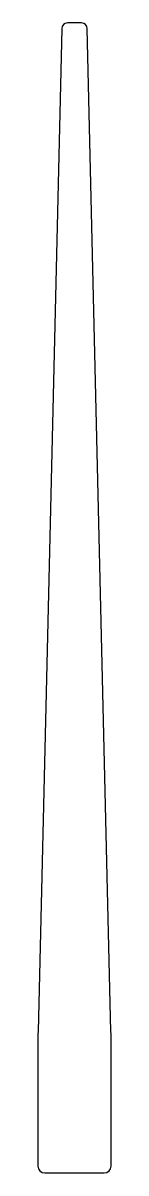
# Model space of a CAD drawing. Extents: x 2 to 5.2, y 1.7 to 51.7.
import ezdxf

# ---------------------------------------------------------------- set-up
doc = ezdxf.new("R2010")
doc.units = 0
doc.layers.get('0').update_dxf_attribs({"linetype": 'CONTINUOUS'})

msp = doc.modelspace()

# ---------------------------------------------------------------- linework, layer by layer
for p, q in [((3.932, 51.686), (3.32, 51.686)), ((3.07, 51.442), (2.036, 7.839)), ((5.216, 7.839), (4.182, 51.442)), ((2.026, 7.009), (2.026, 1.986)), ((5.226, 1.986), (5.226, 7.009)), ((2.326, 1.686), (4.926, 1.686))]:
    msp.add_line(p, q)
for centre, radius, start, end in [((3.32, 51.436), 0.25, 90, 178.6411), ((3.932, 51.436), 0.25, 1.3589, 90), ((37.026, 7.009), 35, 178.6411, 180), ((-29.774, 7.009), 35, 0, 1.3589), ((2.326, 1.986), 0.3, 180, 270), ((4.926, 1.986), 0.3, 270, 360)]:
    msp.add_arc(centre, radius, start, end)

doc.saveas('drawing.dxf')
